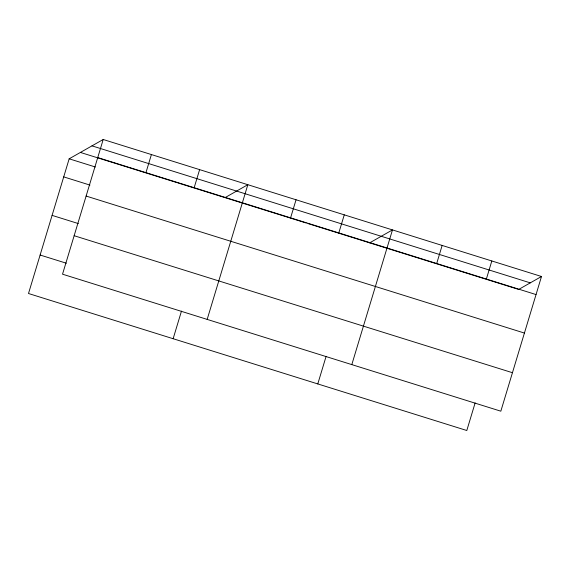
<?xml version="1.0" encoding="UTF-8"?>
<svg xmlns="http://www.w3.org/2000/svg" width="570" height="570" viewBox="0 0 570 570"><rect width="100%" height="100%" fill="white"/><g stroke="black" fill="none" stroke-linecap="round" stroke-linejoin="round"><path stroke-width="0.85" d="M103.199 139.493L62.529 274.191L500.83 411.191L541.5 276.493L103.199 139.493L69.169 158.809L28.5 293.507L466.801 430.507L475.138 402.897M145.948 172.639L151.406 154.563M194.163 187.708L199.621 169.632M173.138 338.722L181.474 311.113M207.167 319.407L247.836 184.701L225.036 197.64L306.24 223.02M290.593 217.854L296.051 199.771M338.801 232.923L344.266 214.84M317.782 383.931L326.118 356.321M351.804 364.615L392.474 229.91L369.681 242.849M436.691 263.518L442.149 245.435M486.367 279.043L491.825 260.96M518.7 289.432L541.5 276.493M91.97 145.863L530.271 282.863M97.734 157.569L536.042 294.569M80.398 152.432L127.766 167.238M128.613 167.502L176.828 182.571M177.669 182.835L224.195 197.377M307.935 223.554L419.356 258.381M420.197 258.645L517.859 289.168M69.169 158.809L95.389 167.003M63.712 176.885L89.932 185.086M86.12 196.059L524.421 333.058M52.091 215.374L78.311 223.568M74.143 235.709L512.451 372.709M40.121 255.025L66.341 263.219"/></g></svg>
